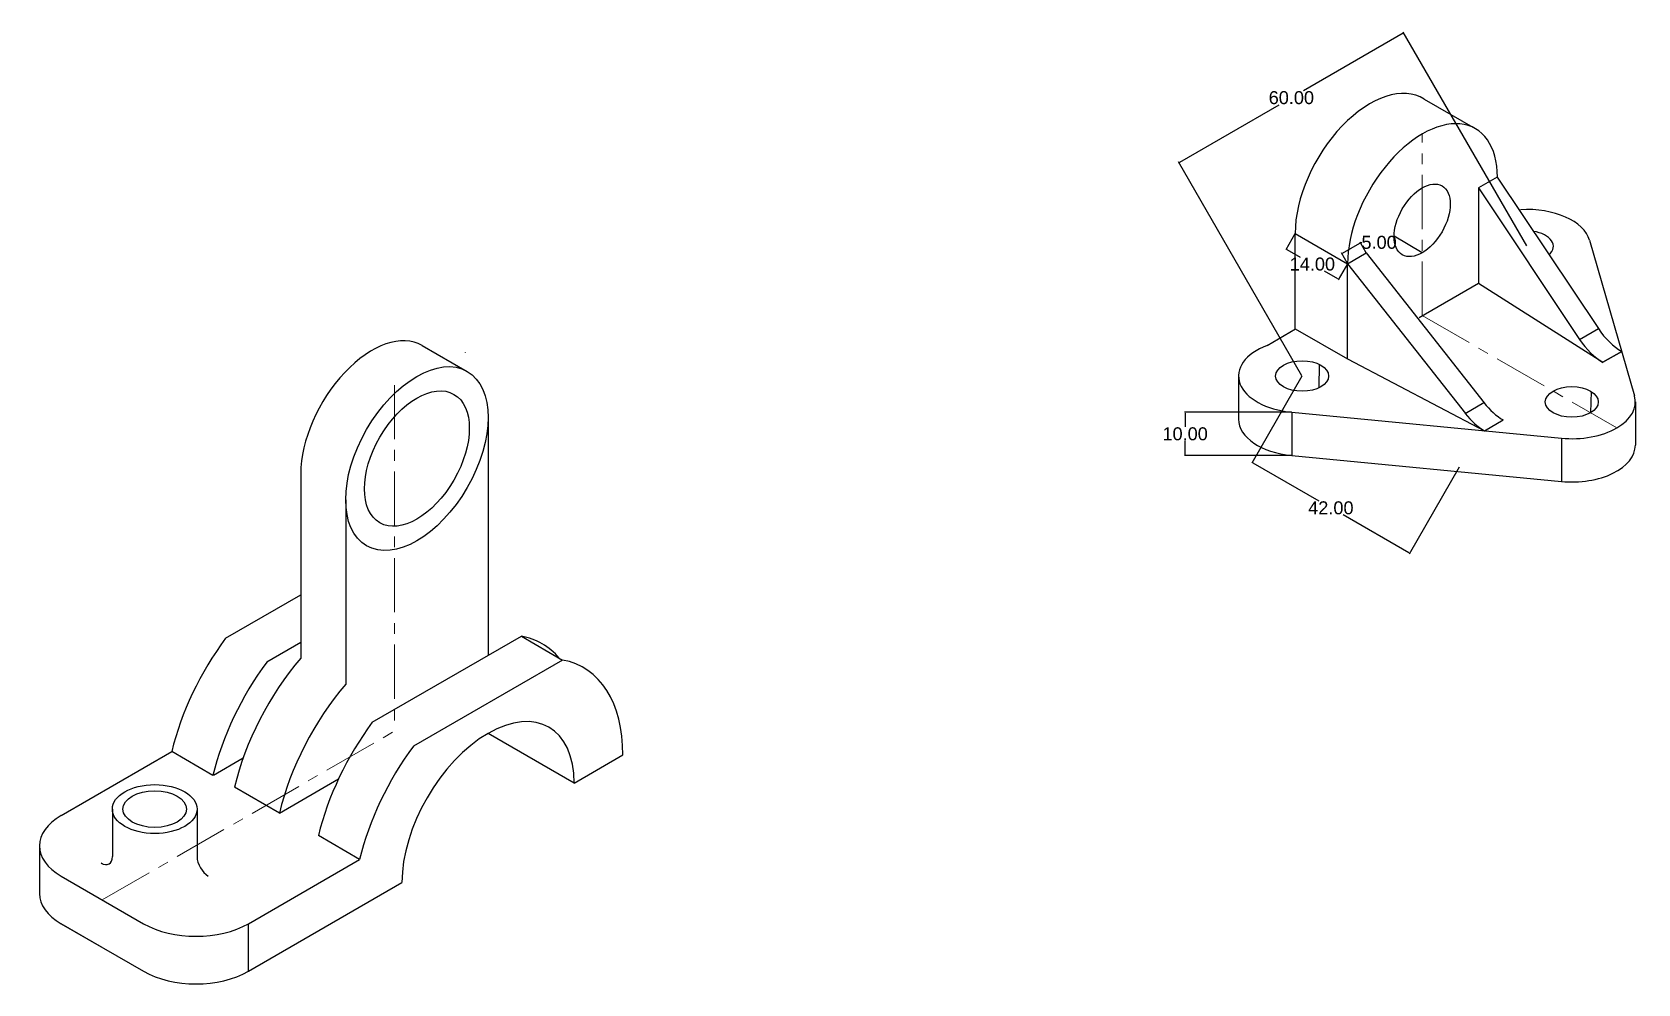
# Model space of a CAD drawing. Header units: millimetres. Extents: x -6852 to 59965, y -10230 to 31776.
# Drawn here: x 30953.7 to 31325, y 15330.5 to 15550.4 of the extents above; entities that cross this region are included whole.
import ezdxf

# ---------------------------------------------------------------- set-up
doc = ezdxf.new("R2010")
doc.units = ezdxf.units.MM
doc.header["$MEASUREMENT"] = 0
doc.linetypes.add('CENTER', pattern=[2, 1.25, -0.25, 0.25, -0.25])
for name, color, linetype, lineweight in [('Center Line', 132, 'CENTER', 18), ('Dimension Line', 53, 'Continuous', 15), ('Object line', 7, 'Continuous', 25)]:
    doc.layers.add(name, color=color, linetype=linetype, lineweight=lineweight)
doc.styles.get("Standard").update_dxf_attribs({"font": 'arial.ttf'})
doc.dimstyles.get("Standard").update_dxf_attribs({"dimtxt": 3, "dimasz": 0.18, "dimexe": 0.18, "dimexo": 0.0625, "dimgap": 0.09, "dimtad": 0, "dimtih": 1, "dimtoh": 1, "dimzin": 0, "dimdsep": 46, "dimtxsty": 'Standard', "dimcen": 0.09, "dimadec": 0, "dimazin": 0, "dimtfac": 1, "dimtofl": 0, "dimtmove": 0, "dimatfit": 3, "dimfxl": 1, "dimtolj": 1, "dimtzin": 0, "dimarcsym": 0})

# ---------------------------------------------------------------- blocks, each defined once
blk = doc.blocks.new('*D325')
at = {"layer": 'Defpoints', "color": 0, "ltscale": 25, "transparency": 16777216}
for p in [(31245, 15462.58), (31220.32, 15452.58), (31245, 15452.58)]:
    blk.add_point(p, dxfattribs=at)
at = {"layer": 'Dimension Line', "color": 0, "lineweight": -2, "ltscale": 25, "transparency": 16777216}
for p, q in [((31244.94, 15462.58), (31220.14, 15462.58)), ((31220.32, 15462.4), (31220.32, 15459.2)), ((31220.32, 15452.76), (31220.32, 15455.96)), ((31244.94, 15452.58), (31220.14, 15452.58))]:
    blk.add_line(p, q, dxfattribs=at)
at = {"layer": 'Dimension Line', "color": 0, "ltscale": 25, "transparency": 16777216}
for points in [[(31220.29, 15462.4), (31220.35, 15462.4), (31220.32, 15462.58)], [(31220.29, 15452.76), (31220.35, 15452.76), (31220.32, 15452.58)]]:
    blk.add_solid(points, dxfattribs=at)
at = {"layer": 'Dimension Line', "color": 0, "ltscale": 25, "transparency": 16777216, "insert": (31220.32, 15457.58), "char_height": 3, "attachment_point": 5}
blk.add_mtext('\\A1;10.00', dxfattribs=at)
blk = doc.blocks.new('*D326')
at = {"layer": 'Defpoints', "color": 0, "ltscale": 25, "transparency": 16777216}
for p in [(31245.75, 15503.9), (31257.88, 15496.91), (31255.8, 15493.31)]:
    blk.add_point(p, dxfattribs=at)
at = {"layer": 'Dimension Line', "color": 0, "lineweight": -2, "ltscale": 25, "transparency": 16777216}
for p, q in [((31245.72, 15503.84), (31243.59, 15500.15)), ((31243.83, 15500.21), (31246.93, 15498.43)), ((31255.65, 15493.4), (31252.55, 15495.18)), ((31257.85, 15496.85), (31255.71, 15493.15))]:
    blk.add_line(p, q, dxfattribs=at)
at = {"layer": 'Dimension Line', "color": 0, "ltscale": 25, "transparency": 16777216}
for points in [[(31243.85, 15500.24), (31243.82, 15500.19), (31243.68, 15500.3)], [(31255.66, 15493.43), (31255.63, 15493.37), (31255.8, 15493.31)]]:
    blk.add_solid(points, dxfattribs=at)
at = {"layer": 'Dimension Line', "color": 0, "ltscale": 25, "transparency": 16777216, "insert": (31249.74, 15496.81), "char_height": 3, "attachment_point": 5}
blk.add_mtext('\\A1;14.00', dxfattribs=at)
blk = doc.blocks.new('*D327')
at = {"layer": 'Defpoints', "color": 0, "ltscale": 25, "transparency": 16777216}
for p in [(31260.86, 15501.74), (31262.21, 15499.4), (31257.88, 15496.9)]:
    blk.add_point(p, dxfattribs=at)
at = {"layer": 'Dimension Line', "color": 0, "lineweight": -2, "ltscale": 25, "transparency": 16777216}
for p, q in [((31256.68, 15499.33), (31260.7, 15501.65)), ((31262.18, 15499.45), (31260.77, 15501.89)), ((31260.86, 15501.74), (31261.01, 15501.83)), ((31261.01, 15501.83), (31261.19, 15501.83)), ((31257.85, 15496.95), (31256.44, 15499.39))]:
    blk.add_line(p, q, dxfattribs=at)
at = {"layer": 'Dimension Line', "color": 0, "ltscale": 25, "transparency": 16777216}
for points in [[(31260.69, 15501.67), (31260.72, 15501.62), (31260.86, 15501.74)], [(31256.67, 15499.35), (31256.7, 15499.3), (31256.53, 15499.24)]]:
    blk.add_solid(points, dxfattribs=at)
at = {"layer": 'Dimension Line', "color": 0, "ltscale": 25, "transparency": 16777216, "insert": (31265.17, 15501.83), "char_height": 3, "attachment_point": 5}
blk.add_mtext('\\A1;5.00', dxfattribs=at)
blk = doc.blocks.new('*D328')
at = {"layer": 'Defpoints', "color": 0, "ltscale": 25, "transparency": 16777216}
for p in [(31247.38, 15470.95), (31283.75, 15449.95), (31272.21, 15429.97)]:
    blk.add_point(p, dxfattribs=at)
at = {"layer": 'Dimension Line', "color": 0, "lineweight": -2, "ltscale": 25, "transparency": 16777216}
for p, q in [((31247.34, 15470.9), (31235.74, 15450.81)), ((31235.99, 15450.88), (31251.21, 15442.09)), ((31283.72, 15449.9), (31272.12, 15429.81)), ((31272.05, 15430.06), (31256.83, 15438.84))]:
    blk.add_line(p, q, dxfattribs=at)
at = {"layer": 'Dimension Line', "color": 0, "ltscale": 25, "transparency": 16777216}
for points in [[(31236.01, 15450.9), (31235.98, 15450.85), (31235.83, 15450.97)], [(31272.07, 15430.08), (31272.04, 15430.03), (31272.21, 15429.97)]]:
    blk.add_solid(points, dxfattribs=at)
at = {"layer": 'Dimension Line', "color": 0, "ltscale": 25, "transparency": 16777216, "insert": (31254.02, 15440.47), "char_height": 3, "attachment_point": 5}
blk.add_mtext('\\A1;42.00', dxfattribs=at)
blk = doc.blocks.new('*D329')
at = {"layer": 'Defpoints', "color": 0, "ltscale": 25, "transparency": 16777216}
for p in [(31270.86, 15550.27), (31299.34, 15500.95), (31247.38, 15470.95)]:
    blk.add_point(p, dxfattribs=at)
at = {"layer": 'Dimension Line', "color": 0, "lineweight": -2, "ltscale": 25, "transparency": 16777216}
for p, q in [((31270.71, 15550.18), (31247.69, 15536.89)), ((31299.31, 15501.01), (31270.77, 15550.43)), ((31219.06, 15520.36), (31242.07, 15533.65)), ((31247.34, 15471.01), (31218.81, 15520.43))]:
    blk.add_line(p, q, dxfattribs=at)
at = {"layer": 'Dimension Line', "color": 0, "ltscale": 25, "transparency": 16777216}
for points in [[(31270.69, 15550.21), (31270.72, 15550.16), (31270.86, 15550.27)], [(31219.04, 15520.39), (31219.07, 15520.34), (31218.9, 15520.27)]]:
    blk.add_solid(points, dxfattribs=at)
at = {"layer": 'Dimension Line', "color": 0, "ltscale": 25, "transparency": 16777216, "insert": (31244.88, 15535.27), "char_height": 3, "attachment_point": 5}
blk.add_mtext('\\A1;60.00', dxfattribs=at)

msp = doc.modelspace()

# ---------------------------------------------------------------- linework, layer by layer
at = {"layer": 'Center Line', "ltscale": 10}
for p, q in [((31275.161, 15484.913), (31275.161, 15526.958)), ((31275.161, 15484.913), (31320.122, 15458.955)), ((31037.485, 15468.869), (31037.485, 15388.869)), ((30969.935, 15349.869), (31037.485, 15388.869))]:
    msp.add_line(p, q, dxfattribs=at)
at = {"layer": 'Object line', "ltscale": 25}
for p, q in [((31275.619, 15534.928), (31287.368, 15528.153)), ((31292.445, 15516.934), (31288.115, 15514.434)), ((31292.445, 15516.934), (31315.874, 15481.898)), ((31288.115, 15514.434), (31288.115, 15492.423)), ((31288.115, 15514.434), (31311.544, 15479.398)), ((31245.753, 15481.892), (31245.753, 15503.898)), ((31245.753, 15503.898), (31257.877, 15496.898)), ((31275.161, 15499.458), (31268.63, 15503.255)), ((31313.842, 15502.324), (31324.227, 15466.35)), ((31257.877, 15496.898), (31262.207, 15499.398)), ((31262.207, 15499.398), (31289.482, 15464.752)), ((31257.877, 15474.898), (31257.877, 15496.905)), ((31257.877, 15496.898), (31285.153, 15462.257)), ((31274.417, 15484.481), (31288.115, 15492.423)), ((31288.115, 15492.423), (31316.933, 15474.114)), ((31239.272, 15478.033), (31245.826, 15481.849)), ((31245.753, 15481.892), (31257.877, 15474.892)), ((31311.544, 15479.398), (31315.873, 15481.9)), ((31043.924, 15478.022), (31054.316, 15472.022)), ((31321.263, 15476.614), (31316.933, 15474.114)), ((31316.933, 15474.114), (31321.263, 15476.614)), ((31251.322, 15473.676), (31251.259, 15468.221)), ((31257.877, 15474.892), (31289.535, 15458.296)), ((31232.679, 15470.955), (31232.679, 15460.955)), ((31285.08, 15462.292), (31289.409, 15464.794)), ((31314.183, 15467.381), (31314.06, 15462.455)), ((31324.426, 15464.955), (31324.426, 15454.955)), ((31059.135, 15461.369), (31059.135, 15406.369)), ((31245.003, 15462.581), (31307.313, 15456.585)), ((31245.003, 15462.581), (31245.003, 15452.581)), ((31289.535, 15458.296), (31293.865, 15460.796)), ((31289.535, 15458.296), (31293.865, 15460.796)), ((31307.313, 15456.585), (31307.313, 15446.585)), ((31245.003, 15452.581), (31307.313, 15446.585)), ((31015.834, 15448.369), (31015.834, 15405.749)), ((31026.227, 15442.369), (31026.227, 15399.749)), ((30998.454, 15410.334), (31015.834, 15420.369)), ((31015.834, 15409.369), (31007.98, 15404.834)), ((31032.376, 15390.919), (31066.843, 15410.819)), ((31066.843, 15410.819), (31076.369, 15405.319)), ((31076.369, 15405.319), (31041.902, 15385.419)), ((31079.054, 15376.869), (31059.135, 15388.369)), ((30960.409, 15369.369), (30986.002, 15384.145)), ((30986.002, 15384.145), (30986.148, 15384.23)), ((30995.528, 15378.645), (30986.002, 15384.145)), ((31079.054, 15376.869), (31090.312, 15383.369)), ((30995.675, 15378.73), (31002.515, 15382.679)), ((31010.897, 15369.941), (31000.504, 15375.941)), ((31010.897, 15369.941), (31024.554, 15377.826)), ((30972.261, 15370.869), (30972.261, 15359.869)), ((30991.857, 15370.869), (30991.857, 15359.869)), ((31029.45, 15359.23), (31019.923, 15364.73)), ((30955.386, 15362.369), (30955.386, 15351.369)), ((30969.935, 15358.212), (30969.663, 15358.369)), ((31003.71, 15344.369), (31029.45, 15359.23)), ((30960.409, 15355.369), (30979.461, 15344.369)), ((31003.71, 15333.369), (31039.217, 15353.869)), ((31003.71, 15333.369), (31039.217, 15353.869)), ((30960.409, 15344.369), (30979.461, 15333.369)), ((30969.935, 15338.869), (30960.409, 15344.369)), ((31003.71, 15333.369), (31003.71, 15344.369))]:
    msp.add_line(p, q, dxfattribs=at)
for centre, major_axis, start_param, end_param in [((31263.073, 15513.895), (-12.247, -21.213), 3.1169884, 5.4979591), ((31275.201, 15506.904), (-12.247, -21.213), 2.3560226, 5.4979591), ((31299.337, 15500.955), (-14.697, 0), 3.3036934, 4.8148998), ((31299.337, 15500.955), (-6.124, 0), 2.5553757, 4.464701), ((31032.289, 15457.869), (-11.635, -20.153), 3.1415927, 5.4977871), ((31316.933, 15484.114), (6.124, -10.607), 4.8260525, 5.4977871), ((31321.263, 15486.614), (6.124, -10.607), 4.8260525, 5.4977871), ((31037.485, 15466.869), (-11.635, -20.153), 2.3561945, 2.362752), ((31247.376, 15470.955), (-14.697, 0), 5.2964292, 7.6918349), ((31032.289, 15457.869), (-11.635, -20.153), 2.3561945, 2.362752), ((31293.865, 15470.796), (6.124, -10.607), 4.9572932, 5.4977871), ((31309.73, 15464.955), (-14.697, 0), 7.6888319, 9.5899277), ((31247.376, 15460.955), (-14.697, 0), 6.2831853, 7.6918349), ((31289.535, 15468.296), (6.124, -10.607), 4.9574538, 5.4977871), ((31309.73, 15454.955), (-14.697, 0), 7.6888319, 9.424778), ((31038.459, 15466.307), (-8.573, -14.849), 6.449488, 6.4501035), ((31015.688, 15390.284), (-22.045, -38.184), 4.5126764, 5.1872653), ((31049.609, 15370.869), (-22.045, -38.184), 2.94188, 3.3413053), ((31030.19, 15382.081), (-22.045, -38.184), 4.4055091, 5.1872653), ((31059.135, 15365.369), (-22.045, -38.184), 2.3561945, 3.3413053), ((31025.214, 15384.784), (-22.045, -38.184), 4.5126764, 5.1872653), ((31040.582, 15376.081), (-22.045, -38.184), 10.6886945, 11.4704506), ((31049.609, 15370.869), (-22.045, -38.184), 4.5126764, 5.1872653), ((31059.135, 15365.369), (-14.085, -24.395), 2.3561945, 5.4977871), ((31059.135, 15365.369), (-22.045, -38.184), 4.5126764, 5.1872653), ((30972.533, 15362.369), (-17.146, 0), 5.4977871, 7.0685835), ((30969.663, 15361.369), (1.837, -3.182), 5.4977871, 7.0685835), ((30994.455, 15358.369), (1.837, -3.182), 3.9269908, 5.4977871), ((30972.533, 15351.369), (-17.146, 0), 6.2831853, 7.0685835), ((30991.585, 15351.369), (-17.146, 0), 7.0685835, 8.6393798), ((30991.585, 15340.369), (-17.146, 0), 7.0685835, 8.6393798)]:
    msp.add_ellipse(centre, major_axis=major_axis, ratio=0.5773503, start_param=start_param, end_param=end_param, dxfattribs=at)
for centre, major_axis in [((31275.125, 15506.937), (-4.593, -7.955)), ((31042.681, 15451.869), (-11.635, -20.153)), ((31247.376, 15470.955), (-6.124, 0)), ((31042.681, 15451.869), (-8.573, -14.849)), ((31309.73, 15464.955), (-6.124, 0)), ((30982.059, 15370.869), (-9.798, 0)), ((30982.059, 15370.869), (-7.348, 0))]:
    msp.add_ellipse(centre, major_axis=major_axis, ratio=0.5773503, dxfattribs=at)

# ---------------------------------------------------------------- dimensions: what is measured, and where the dimension line sits
at = {"layer": 'Dimension Line', "ltscale": 25}
for p1, p2, distance, picture, middle in [((31247.376, 15470.955), (31299.337, 15500.955), 56.947, '*D329', (31244.883, 15535.272)), ((31245.753, 15503.898), (31257.877, 15496.905), -4.151, '*D326', (31249.741, 15496.806)), ((31257.877, 15496.898), (31262.207, 15499.398), 2.7, '*D327', (31265.175, 15501.827)), ((31247.376, 15470.955), (31283.749, 15449.955), -23.082, '*D328', (31254.021, 15440.465)), ((31245.003, 15462.581), (31245.003, 15452.581), -24.678, '*D325', (31220.325, 15457.581))]:
    dim = msp.add_aligned_dim(p1=p1, p2=p2, distance=distance, dimstyle='Standard', dxfattribs=at)
    dim.commit()
    dim.dimension.update_dxf_attribs({"geometry": picture, "text_midpoint": middle})

doc.saveas('drawing.dxf')
